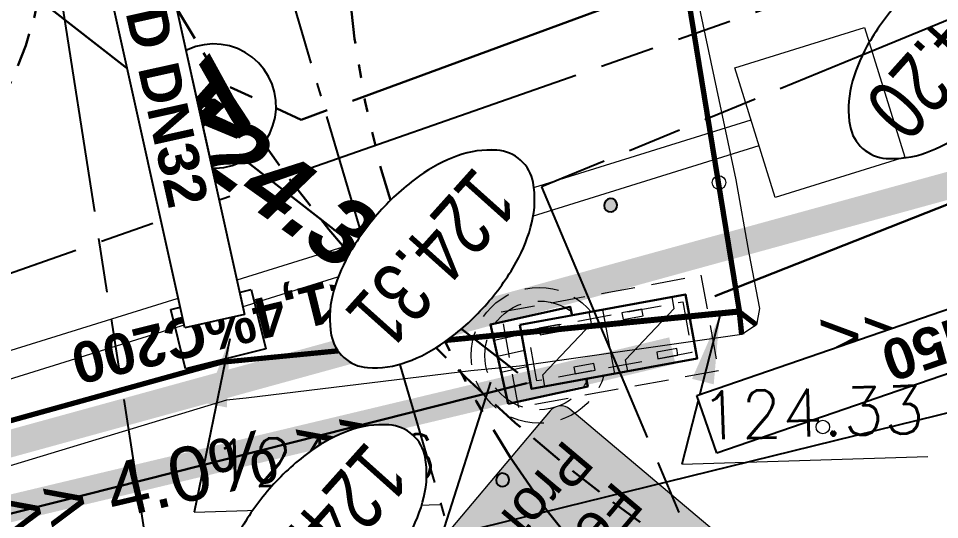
# Model space of a CAD drawing. Header units: metres. Extents: x -2858 to 512, y -1995 to 1252.
# Drawn here: x -1159.58 to -1152.8, y -905.89 to -902.2 of the extents above; entities that cross this region are included whole.
import ezdxf
from ezdxf import colors
from ezdxf.entities.mleader import LeaderData, LeaderLine
from ezdxf.enums import TextEntityAlignment as Align
from ezdxf.lldxf.tags import DXFTag
from ezdxf.math import Vec2, Vec3

# ---------------------------------------------------------------- set-up
doc = ezdxf.new("R2010")
doc.units = ezdxf.units.M
doc.header["$PDMODE"] = 33
doc.header["$PDSIZE"] = 0.1
for name, pattern in [('AEP-2', [3.9, 2.5, -0.2, 0.4, -0.2, 0.4, -0.2]), ('AEP-3', [3.3, 2.5, -0.2, 0.4, -0.2]), ('CACHE', [0.375, 0.25, -0.125]), ('CACHEX1', [0.375, 0.25, -0.125]), ('ECL-1', [1.51, 1.2, -0.155, 0, -0.155]), ('ECL-3', [1.82, 1.2, -0.155, 0, -0.155, 0, -0.155, 0, -0.155]), ('EU-200', [2.85, 2.5, -0.35])]:
    doc.linetypes.add(name, pattern=pattern)
for name, color, linetype, lineweight, true_color in [('03-HCH-15x40-10cm', 7, 'Continuous', 0, 0xb196e4), ('Ass - EP - Textes - Regards', 5, 'Continuous', 0, 0x0000ff), ('Ass - EU - Regards', 1, 'Continuous', 0, 0xff0000), ('Ass - EU - Réseau', 1, 'Continuous', 0, 0xff0000), ('Ass - EU - Textes - Regards', 1, 'Continuous', 0, 0xff0000), ('Surface Projet - Textes - Altitudes', 7, 'Continuous', 0, 0x333399), ('Surface PROJET VOIRIE - Cotations - Cotation Points', 7, 'Continuous', 0, 0xc02000), ('Surface PROJET VOIRIE - Entrées en terre talus', 5, 'Continuous', 0, 0x0000ff), ("Surface PROJET VOIRIE - Réseaux d'écoulement", 7, 'Ligne écoulement', 70, 0x33cccc), ('Surface PROJET VOIRIE - Surfaces projet', 7, 'Continuous', 0, 0x333399), ('Surface PROJET VOIRIE - Textes - Altitudes', 7, 'Continuous', 0, 0x333399), ('Surface PROJET VOIRIE - Textes - Pente des côtés', 7, 'Continuous', 0, 0x333399), ('TERRAIN APRES TERR BAT - Points', 7, 'Continuous', 0, 0x808000), ('VRD - Surface Voiries', 7, 'Continuous', 0, 0x616161)]:
    doc.layers.add(name, color=color, linetype=linetype, lineweight=lineweight, true_color=true_color)
for name, color, linetype in [('04-NIV-COT', 1, 'Continuous'), ('05.2-EP-TXT', 5, 'Continuous'), ('06-EU-TXT', 24, 'Continuous'), ('07-AEP-RES', 94, 'AEP-2'), ('07-AEP-TXT', 94, 'Continuous'), ('09-BT-RES', 1, 'BT3X150'), ('10-ECL-TPC63x1', 32, 'ECL-1'), ('11-TEL-TXT', 6, 'Continuous')]:
    doc.layers.add(name, color=color, linetype=linetype)
for name, color, linetype, lineweight in [('04-NIV-MSQ', 255, 'Continuous', 0), ('05.1-EP-RGD', 5, 'Continuous', 30), ('05.2-EP-400PVC', 5, 'Continuous', 30), ('06-EU-200PVC', 24, 'EU-200', 30), ('07-AEP-BRT', 94, 'AEP-3', 30), ('10-ECL-U1000R2V+TPC63', 32, 'ECL-3', 30), ('11-TEL-PVC28X2', 6, 'CACHE', 30), ('11-TEL-PVC45X3', 6, 'Continuous', 30), ('11-TEL-RGD', 6, 'Continuous', 30)]:
    doc.layers.add(name, color=color, linetype=linetype, lineweight=lineweight)
doc.layers.add('05.2-EP-PAR', color=5, linetype='CACHE', lineweight=0, plot=False)
doc.layers.add('11-TEL-PAR', color=6, linetype='CACHEX1', lineweight=0, plot=False)
doc.styles.add('Altitude Surfaces projet', font='arialbi.ttf', dxfattribs={"height": 0.5})
doc.styles.add('ARIAL', font='arial.ttf')
doc.styles.add('ARIAL GRAS', font='arialbd.ttf')
doc.styles.add('Cotation', font='romans.shx')
doc.styles.add('CoteHor.3', font='arial.ttf', dxfattribs={"height": 0.0017})
doc.styles.add('Couches géologiques', font='arial.ttf', dxfattribs={"height": 0.3})
doc.styles.add('Mensura_Standard', font='arial.ttf', dxfattribs={"height": 1})
doc.styles.add('Pente Surfaces projet', font='arial.ttf', dxfattribs={"height": 0.4})
doc.styles.get("Standard").update_dxf_attribs({"font": 'arial.ttf'})
doc.linetypes.add('BT3X150', pattern='A,1.5,-0.05,[133,ltypeshp.shx,S=0.05,R=0,X=-0.05,Y=0],-0.05,1.5,-0.15,0.4,-0.15,0.4,-0.15', length=4.35)
tags = doc.linetypes.add('Ligne écoulement', pattern='A,5,[">",Mensura_Standard,S=2,R=0,X=0,Y=-1],0', length=5).pattern_tags.tags
tags[13:14] = [DXFTag(74, 4), DXFTag(75, 0), DXFTag(340, '0'), DXFTag(46, 0.0), DXFTag(50, 0.0), DXFTag(44, 0.0), DXFTag(45, 0.0)]
doc.dimstyles.get("Standard").update_dxf_attribs({"dimtxt": 0.18, "dimasz": 0.18, "dimexe": 0.18, "dimexo": 0.0625, "dimgap": 0.09, "dimtad": 0, "dimtih": 1, "dimtoh": 1, "dimdec": 4, "dimzin": 0, "dimdsep": 46, "dimtxsty": 'Standard', "dimcen": 0.09, "dimadec": 0, "dimazin": 0, "dimtfac": 1, "dimtdec": 4, "dimtofl": 0, "dimtmove": 0, "dimatfit": 3, "dimfxl": 1, "dimtolj": 1, "dimtzin": 0, "dimarcsym": 0})

# ---------------------------------------------------------------- blocks, each defined once
blk = doc.blocks.new('EP-RAG800')
at = {"color": 255, "lineweight": 0}
blk.add_wipeout([(-0.3, 0.3), (0.3, 0.3), (0.3, -0.3), (-0.3, -0.3)], dxfattribs=at)
blk.add_lwpolyline([(-0.3, 0.3), (0.3, 0.3), (0.3, -0.3), (-0.3, -0.3)], close=True)
at = {"lineweight": 9, "flags": 128}
for points in [[(-0.18, 0.3), (-0.18, -0.3)], [(-0.06, 0.3), (-0.06, -0.3)], [(0.06, 0.3), (0.06, -0.3)], [(0.18, 0.3), (0.18, -0.3)]]:
    blk.add_lwpolyline(points, dxfattribs=at)
at = {"layer": '05.2-EP-PAR'}
for radius in [0.5, 0.4]:
    blk.add_circle((0, 0), radius, dxfattribs=at)
blk = doc.blocks.new('TXT-REPERE')
at = {"color": 254, "lineweight": 0, "true_color": 0xffffc1}
blk.add_wipeout([(0, 0.4), (-0.0545, 0.3963), (-0.1079, 0.3852), (-0.1594, 0.3669), (-0.2078, 0.3418), (-0.2524, 0.3103), (-0.2923, 0.273), (-0.3268, 0.2307), (-0.3552, 0.184), (-0.3769, 0.134), (-0.3916, 0.0814), (-0.3991, 0.0273), (-0.3991, -0.0273), (-0.3916, -0.0814), (-0.3769, -0.134), (-0.3552, -0.184), (-0.3268, -0.2307), (-0.2923, -0.273), (-0.2524, -0.3103), (-0.2078, -0.3418), (-0.1594, -0.3669), (-0.1079, -0.3852), (-0.0545, -0.3963), (0, -0.4), (0.0545, -0.3963), (0.1079, -0.3852), (0.1594, -0.3669), (0.2078, -0.3418), (0.2524, -0.3103), (0.2923, -0.273), (0.3268, -0.2307), (0.3552, -0.184), (0.3769, -0.134), (0.3916, -0.0814), (0.3991, -0.0273), (0.3991, 0.0273), (0.3916, 0.0814), (0.3769, 0.134), (0.3552, 0.184), (0.3268, 0.2307), (0.2923, 0.273), (0.2524, 0.3103), (0.2078, 0.3418), (0.1594, 0.3669), (0.1079, 0.3852), (0.0545, 0.3963)], dxfattribs=at)
at = {"color": 254, "true_color": 0xffffc1, "flags": 128}
blk.add_lwpolyline([(0, 0.4), (-0.0545, 0.3963), (-0.1079, 0.3852), (-0.1594, 0.3669), (-0.2078, 0.3418), (-0.2524, 0.3103), (-0.2923, 0.273), (-0.3268, 0.2307), (-0.3552, 0.184), (-0.3769, 0.134), (-0.3916, 0.0814), (-0.3991, 0.0273), (-0.3991, -0.0273), (-0.3916, -0.0814), (-0.3769, -0.134), (-0.3552, -0.184), (-0.3268, -0.2307), (-0.2923, -0.273), (-0.2524, -0.3103), (-0.2078, -0.3418), (-0.1594, -0.3669), (-0.1079, -0.3852), (-0.0545, -0.3963), (0, -0.4), (0.0545, -0.3963), (0.1079, -0.3852), (0.1594, -0.3669), (0.2078, -0.3418), (0.2524, -0.3103), (0.2923, -0.273), (0.3268, -0.2307), (0.3552, -0.184), (0.3769, -0.134), (0.3916, -0.0814), (0.3991, -0.0273), (0.3991, 0.0273), (0.3916, 0.0814), (0.3769, 0.134), (0.3552, 0.184), (0.3268, 0.2307), (0.2923, 0.273), (0.2524, 0.3103), (0.2078, 0.3418), (0.1594, 0.3669), (0.1079, 0.3852), (0.0545, 0.3963)], close=True, dxfattribs=at)
at = {"color": 254, "true_color": 0xffffc1, "style": 'ARIAL GRAS'}
blk.add_attdef('X', text='', height=0.5, rotation=360, dxfattribs=at).set_placement((0, 0), align=Align.MIDDLE_CENTER)
blk = doc.blocks.new('TEL-L2C')
at = {"color": 255}
blk.add_wipeout([(-0.62, 0.24), (0.62, 0.24), (0.62, -0.24), (-0.62, -0.24)], dxfattribs=at)
blk.add_lwpolyline([(-0.62, 0.24), (0.62, 0.24), (0.62, -0.24), (-0.62, -0.24)], close=True)
at = {"lineweight": 9, "flags": 128}
for points in [[(-0.52, -0.24), (-0.52, -0.1535), (-0.1, 0.1535), (-0.1, 0.24)], [(0, 0.24), (0, -0.24)], [(0.1, -0.24), (0.1, -0.1535), (0.52, 0.1535), (0.52, 0.24)]]:
    blk.add_lwpolyline(points, dxfattribs=at)
at = {"lineweight": 9}
for points in [[(-0.485, 0.19), (-0.485, 0.14), (-0.335, 0.14), (-0.335, 0.19)], [(0.135, 0.19), (0.135, 0.14), (0.285, 0.14), (0.285, 0.19)], [(-0.135, -0.19), (-0.135, -0.14), (-0.285, -0.14), (-0.285, -0.19)], [(0.485, -0.19), (0.485, -0.14), (0.335, -0.14), (0.335, -0.19)]]:
    blk.add_lwpolyline(points, close=True, dxfattribs=at)
at = {"layer": '11-TEL-PAR'}
for points in [[(-0.7375, 0.3575), (0.7575, 0.3575), (0.7575, -0.3575), (-0.7375, -0.3575)], [(-0.57, 0.19), (0.59, 0.19), (0.59, -0.19), (-0.57, -0.19)]]:
    blk.add_lwpolyline(points, close=True, dxfattribs=at)
blk = doc.blocks.new('_None')
blk = doc.blocks.new('NIV-HG')
h = blk.add_hatch(color=256)
edge = h.paths.add_edge_path()
edge.add_arc((0.1, -0.1), 0.0187, 180, 360)
edge.add_arc((0.1, -0.1), 0.0187, 0, 180)
blk.add_lwpolyline([(0.0812, -0.1, 1), (0.1187, -0.1, 1)], format="xyb", close=True)
at = {"layer": '04-NIV-MSQ', "flags": 128}
blk.add_lwpolyline([(0.175, -0.375), (0.1811, -0.3387), (0.1985, -0.3063), (0.2379, -0.2654), (0.2848, -0.2336), (0.3404, -0.2087), (0.3988, -0.1915), (0.4739, -0.1791), (0.55, -0.175), (0.6261, -0.1791), (0.7012, -0.1915), (0.7596, -0.2087), (0.8152, -0.2336), (0.8621, -0.2654), (0.9015, -0.3063), (0.9189, -0.3387), (0.925, -0.375), (0.9189, -0.4113), (0.9015, -0.4437), (0.8621, -0.4846), (0.8152, -0.5164), (0.7596, -0.5413), (0.7012, -0.5585), (0.6261, -0.5709), (0.55, -0.575), (0.4739, -0.5709), (0.3988, -0.5585), (0.3404, -0.5413), (0.2848, -0.5164), (0.2379, -0.4846), (0.1985, -0.4437), (0.1811, -0.4113)], close=True, dxfattribs=at)
blk.add_wipeout([(0.175, -0.375), (0.1811, -0.3387), (0.1985, -0.3063), (0.2379, -0.2654), (0.2848, -0.2336), (0.3404, -0.2087), (0.3988, -0.1915), (0.4739, -0.1791), (0.55, -0.175), (0.6261, -0.1791), (0.7012, -0.1915), (0.7596, -0.2087), (0.8152, -0.2336), (0.8621, -0.2654), (0.9015, -0.3063), (0.9189, -0.3387), (0.925, -0.375), (0.9189, -0.4113), (0.9015, -0.4437), (0.8621, -0.4846), (0.8152, -0.5164), (0.7596, -0.5413), (0.7012, -0.5585), (0.6261, -0.5709), (0.55, -0.575), (0.4739, -0.5709), (0.3988, -0.5585), (0.3404, -0.5413), (0.2848, -0.5164), (0.2379, -0.4846), (0.1985, -0.4437), (0.1811, -0.4113)]).dxf.layer = '04-NIV-MSQ'
blk.add_lwpolyline([(0.175, -0.375, 0.166601), (0.1985, -0.4437, 0.105514), (0.2848, -0.5164, 0.068239), (0.3988, -0.5585, 0.054409), (0.55, -0.575, 0.054409), (0.7012, -0.5585, 0.068239), (0.8152, -0.5164, 0.105514), (0.9015, -0.4437, 0.166601), (0.925, -0.375, 0.166601), (0.9015, -0.3063, 0.105514), (0.8152, -0.2336, 0.068239), (0.7012, -0.1915, 0.054409), (0.55, -0.175, 0.054409), (0.3988, -0.1915, 0.068239), (0.2848, -0.2336, 0.105514), (0.1985, -0.3063, 0.166601)], format="xyb", close=True)
at = {"style": 'ARIAL', "width": 0.75}
blk.add_attdef('COTE', text='', height=0.175, dxfattribs=at).set_placement((0.55, -0.375), align=Align.MIDDLE_CENTER)
blk = doc.blocks.new('MENSURA_LEADER42', base_point=(-1110.5316, -926.4574))
at = {"layer": 'Surface PROJET VOIRIE - Cotations - Cotation Points'}
blk.add_line((-1110.5316, -926.4574), (-1108.7208, -926.4574), dxfattribs=at)
at = {"layer": 'Surface PROJET VOIRIE - Cotations - Cotation Points', "style": 'Cotation'}
blk.add_text('124.33', height=0.35, dxfattribs=at).set_placement((-1110.3857, -925.9324), align=Align.TOP_LEFT)
blk = doc.blocks.new('MENSURA_LEADER43', base_point=(-1114.1316, -926.7026))
at = {"layer": 'Surface PROJET VOIRIE - Cotations - Cotation Points'}
blk.add_line((-1114.1316, -926.7026), (-1112.3209, -926.7026), dxfattribs=at)
at = {"layer": 'Surface PROJET VOIRIE - Cotations - Cotation Points', "style": 'Cotation'}
blk.add_text('124.46', height=0.35, dxfattribs=at).set_placement((-1113.9858, -926.1776), align=Align.TOP_LEFT)
blk = doc.blocks.new('MENSURA_LEADER296', base_point=(-1107.0699, -925.753))
at = {"layer": 'Ass - EU - Textes - Regards', "true_color": 0xffffff}
h = blk.add_hatch(color=7, dxfattribs=at)
edge = h.paths.add_edge_path(flags=0)
edge.add_arc((-1108.7528, -927.7862), 0.1024, 138.16176, 228.16176)
edge.add_line((-1108.8211, -927.8625), (-1107.7854, -928.7898))
edge.add_arc((-1107.7171, -928.7135), 0.1024, 228.16176, 318.16176)
edge.add_line((-1107.6408, -928.7818), (-1105.9499, -926.8932))
edge.add_arc((-1106.0262, -926.8249), 0.1024, 318.16176, 408.16176)
edge.add_line((-1105.9579, -926.7486), (-1106.9936, -925.8213))
edge.add_arc((-1107.0619, -925.8976), 0.1024, 48.16176, 138.16176)
edge.add_line((-1107.1382, -925.8293), (-1108.8291, -927.7179))
at = {"layer": 'Ass - EU - Textes - Regards', "color": 1, "true_color": 0xff0000, "flags": 128}
blk.add_lwpolyline([(-1108.8291, -927.7179), (-1108.8291, -927.7179, 0.414214), (-1108.8211, -927.8625), (-1107.7854, -928.7898), (-1107.7854, -928.7898, 0.414214), (-1107.6408, -928.7818), (-1105.9499, -926.8932), (-1105.9499, -926.8932, 0.414214), (-1105.9579, -926.7486), (-1106.9936, -925.8213), (-1106.9936, -925.8213, 0.414214), (-1107.1382, -925.8293)], format="xyb", close=True, dxfattribs=at)
at = {"layer": 'Ass - EU - Textes - Regards', "color": 1, "true_color": 0xff0000, "style": 'Couches géologiques'}
for s, p in [('Prof : 0.74m', (-1106.8133, -926.231)), ('Fe : 123.65', (-1106.4594, -926.5478)), ('T : 124.39', (-1106.1055, -926.8647))]:
    blk.add_text(s, height=0.3, rotation=228.16176, dxfattribs=at).set_placement(p, align=Align.TOP_LEFT)
blk = doc.blocks.new('Default_SymbolReg')
at = {"color": 7, "linetype": 'Continuous', "lineweight": 0, "flags": 128}
blk.add_lwpolyline([(-0.5, -0.5), (-0.5, 0.5), (0.5, 0.5), (0.5, -0.5), (-0.5, -0.5)], dxfattribs=at)
blk = doc.blocks.new('PENTE')
at = {"layer": 'Surface PROJET VOIRIE - Textes - Pente des côtés', "color": 24, "true_color": 0x993300, "style": 'Pente Surfaces projet'}
for rotation, p in [(139.58123, (3021.4781, -582.3073)), (149.53725, (3026.5965, -585.7092))]:
    blk.add_text('>> 4.0% >>', height=0.4, rotation=rotation, dxfattribs=at).set_placement(p, align=Align.MIDDLE_CENTER)
blk = doc.blocks.new('ALTI')
at = {"layer": 'Surface PROJET VOIRIE - Textes - Altitudes', "color": 24, "true_color": 0x993300, "style": 'Altitude Surfaces projet'}
blk.add_text('124.31', height=0.5, rotation=96.4328, dxfattribs=at).set_placement((3553.2695, -876.4555), align=Align.MIDDLE_LEFT)
blk = doc.blocks.new('ASSAI')
at = {"layer": 'Ass - EP - Textes - Regards', "true_color": 0xffffff}
h = blk.add_hatch(color=7, dxfattribs=at)
edge = h.paths.add_edge_path(flags=0)
edge.add_arc((1241.3729, -318.4055), 0.1024, 271.72681, 361.72681)
edge.add_line((1241.4752, -318.4024), (1241.4333, -317.0129))
edge.add_arc((1241.331, -317.0159), 0.1024, 361.72681, 451.72681)
edge.add_line((1241.3279, -316.9136), (1238.7941, -316.99))
edge.add_arc((1238.7972, -317.0923), 0.1024, 451.72681, 541.72681)
edge.add_line((1238.6948, -317.0954), (1238.7367, -318.4849))
edge.add_arc((1238.8391, -318.4819), 0.1024, 181.72681, 271.72681)
edge.add_line((1238.8422, -318.5842), (1241.3759, -318.5078))
at = {"layer": 'Ass - EP - Textes - Regards', "color": 5, "true_color": 0x0000ff, "flags": 128}
blk.add_lwpolyline([(1241.3759, -318.5078), (1241.3759, -318.5078, 0.414214), (1241.4752, -318.4024), (1241.4333, -317.0129), (1241.4333, -317.0129, 0.414214), (1241.3279, -316.9136), (1238.7941, -316.99), (1238.7941, -316.99, 0.414214), (1238.6948, -317.0954), (1238.7367, -318.4849), (1238.7367, -318.4849, 0.414214), (1238.8422, -318.5842)], format="xyb", close=True, dxfattribs=at)
at = {"layer": 'Ass - EU - Réseau', "flags": 128}
for points in [[(1243.8171, -323.1946), (1236.3626, -318.7409)], [(1243.7234, -323.3716), (1236.26, -318.9126)]]:
    blk.add_lwpolyline(points, dxfattribs=at)
at = {"layer": 'Surface PROJET VOIRIE - Entrées en terre talus', "flags": 128}
blk.add_lwpolyline([(1235.5688, -320.1994), (1236.664, -318.7017), (1237.0016, -318.2688), (1237.2541, -317.9385), (1237.358, -317.8768), (1237.4826, -317.9088), (1238.7488, -318.9722), (1239.0135, -319.2165), (1240.2662, -320.3142), (1240.3749, -320.4118), (1245.0662, -323.2637), (1245.8345, -323.7532), (1247.3848, -324.8978)], dxfattribs=at)
at = {"layer": "Surface PROJET VOIRIE - Réseaux d'écoulement", "flags": 128}
for points in [[(1237.358, -317.8768), (1237.3695, -318.0317)], [(1237.4826, -317.9088), (1237.3695, -318.0317)], [(1247.2337, -325.1421), (1240.1929, -320.6293), (1237.3695, -318.0317), (1237.3642, -318.0382), (1234.5901, -321.4749), (1234.386, -321.7277), (1233.8003, -322.4078), (1233.6627, -322.5782), (1233.6551, -322.587)], [(1240.1929, -320.6293), (1237.3682, -318.0412), (1237.3642, -318.0382)]]:
    blk.add_lwpolyline(points, dxfattribs=at)
at = {"layer": 'Surface PROJET VOIRIE - Surfaces projet', "flags": 128}
blk.add_lwpolyline([(1292.5216, -315.1478), (1289.6612, -321.1247), (1289.4599, -321.1208), (1288.6921, -322.7984), (1284.2281, -330.3428), (1283.2858, -331.4959), (1281.6258, -333.0287), (1279.9253, -333.8925), (1278.3927, -334.2637), (1276.0807, -334.2579), (1268.7012, -333.294), (1262.8882, -332.4021), (1258.6563, -331.3444), (1257.0939, -330.7989), (1251.8949, -327.7748), (1247.2337, -325.1421), (1240.1929, -320.6293), (1237.3695, -318.0317), (1232.5534, -323.998), (1236.4486, -324.8289), (1243.4732, -329.2611), (1243.5637, -330.5642), (1239.0492, -327.7556), (1235.0638, -333.6862)], dxfattribs=at)
at = {"layer": 'TERRAIN APRES TERR BAT - Points'}
for p in [(1237.5927, -317.0096), (1236.762, -318.7793)]:
    blk.add_point(p, dxfattribs=at)
at = {"layer": 'Ass - EU - Regards', "rotation": 149.1442567203709}
blk.add_blockref('Default_SymbolReg', (1235.8821, -318.5704), dxfattribs=at)
at = {"layer": 'Ass - EU - Textes - Regards', "rotation": 133.5650505867652}
blk.add_blockref('MENSURA_LEADER296', (1235.5918, -315.5777), dxfattribs=at)
at = {"layer": 'Surface PROJET VOIRIE - Cotations - Cotation Points', "rotation": 133.5650505867652}
for name, p in [('MENSURA_LEADER42', (1238.4879, -317.6006)), ('MENSURA_LEADER43', (1241.1466, -320.0402))]:
    blk.add_blockref(name, p, dxfattribs=at)
at = {"layer": 'Ass - EP - Textes - Regards', "color": 5, "true_color": 0x0000ff, "style": 'Couches géologiques'}
for s, p in [('Fe : 123.67', (1238.895, -317.5972)), ('Prof : .0.78m', (1238.9093, -318.072))]:
    blk.add_text(s, height=0.3, rotation=1.72681, dxfattribs=at).set_placement(p, align=Align.TOP_LEFT)
at = {"layer": 'Surface PROJET VOIRIE - Textes - Altitudes', "color": 105, "true_color": 0x339966, "style": 'CoteHor.3'}
for s, p in [('124.47', (1237.3583, -317.8765)), ('124.48', (1237.4829, -317.9085)), ('124.46', (1237.2544, -317.9382)), ('124.45', (1237.0019, -318.2685)), ('124.44', (1236.6643, -318.7014)), ('124.62', (1238.7491, -318.9719)), ('124.63', (1239.0138, -319.2163)), ('124.74', (1240.2665, -320.3139)), ('124.75', (1240.3752, -320.4115))]:
    blk.add_text(s, height=0.0017, rotation=133.56505, dxfattribs=at).set_placement(p, align=Align.TOP_LEFT)
at = {"layer": 'Surface PROJET VOIRIE - Textes - Altitudes', "color": 24, "true_color": 0x993300, "style": 'CoteHor.3'}
for s, rotation, p in [('124.31', 94.23735, (1237.3703, -318.042)), ('124.47', 52.36379, (1240.1866, -320.6374))]:
    blk.add_text(s, height=0.0017, rotation=rotation, dxfattribs=at).set_placement(p, align=Align.MIDDLE_LEFT)
at = {"layer": 'Ass - EP - Textes - Regards', "linetype": 'Continuous', "lineweight": 0}
blk.add_leader([(1238.9792, -319.0516), (1240.1091, -318.546)], dimstyle='Standard', override={"dimasz": 0, "dimldrblk": 'None'}, dxfattribs=at)
at = {"layer": 'Surface PROJET VOIRIE - Cotations - Cotation Points', "linetype": 'Continuous', "lineweight": 0}
for points in [[(1237.4891, -318.1216), (1238.4879, -317.6006)], [(1240.021, -320.6959), (1241.1466, -320.0402)]]:
    blk.add_leader(points, dimstyle='Standard', override={"dimasz": 0.5}, dxfattribs=at)

msp = doc.modelspace()

# ---------------------------------------------------------------- linework, layer by layer
at = {"layer": '06-EU-200PVC', "const_width": 0.2, "flags": 128}
msp.add_lwpolyline([(-1146.5691, -909.4085), (-1151.0659, -902.9671), (-1160.5375, -905.5725), (-1180.4519, -912.3876), (-1185.207, -916.6183), (-1191.976, -922.7997), (-1194.7251, -926.6964), (-1187.4901, -948.357), (-1184.5006, -966.6981), (-1181.4193, -976.1643), (-1171.5852, -993.3029), (-1187.4583, -1005.2426)], dxfattribs=at)

# ---------------------------------------------------------------- next in the draw order: block references
at = {"layer": '05.1-EP-RGD', "rotation": 102.490179170086}
msp.add_blockref('EP-RAG800', (-1155.7502, -904.6768), dxfattribs=at)

# ---------------------------------------------------------------- next in the draw order: linework, layer by layer
at = {"layer": '05.2-EP-400PVC', "flags": 128}
msp.add_lwpolyline([(-1164.8123, -897.8635), (-1155.9061, -904.8047)], dxfattribs=at)
at = {"layer": '07-AEP-RES', "flags": 128}
msp.add_lwpolyline([(-1151.7977, -901.3272), (-1179.4855, -911.0195), (-1191.2589, -921.577), (-1195.2834, -926.4706), (-1195.1807, -927.894), (-1196.2274, -928.1645)], dxfattribs=at)
at = {"layer": '09-BT-RES', "flags": 128}
msp.add_lwpolyline([(-1150.7141, -906.4435, 0.212428), (-1152.049, -904.9303), (-1179.1024, -911.5846, -0.052006), (-1182.7044, -914.9622, 0.060964), (-1193.2433, -924.4886, 0.194531), (-1193.9476, -925.5379, 0.236401), (-1189.0546, -940.923, 0.001492)], format="xyb", dxfattribs=at)

# ---------------------------------------------------------------- next in the draw order: block references
at = {"layer": '07-AEP-TXT'}
ref = msp.add_blockref('TXT-REPERE', (-1158.1432, -902.8414), dxfattribs=dict(at, xscale=1.143054507877886, yscale=1.143054507877886, zscale=1.143054507877886, rotation=228.1617603435354))
ref.add_attrib('X', 'A', dxfattribs={"layer": '0', "height": 0.5715, "rotation": 228.16176, "style": 'ARIAL GRAS'}).set_placement((-1158.1432, -902.8414), align=Align.MIDDLE_CENTER)
at = {"layer": '11-TEL-RGD', "rotation": 10.3991831357565}
msp.add_blockref('TEL-L2C', (-1155.2394, -904.5755), dxfattribs=at)

# ---------------------------------------------------------------- next in the draw order: linework, layer by layer
at = {"layer": '07-AEP-BRT', "flags": 128}
msp.add_lwpolyline([(-1151.6796, -900.7988), (-1157.5021, -902.9417), (-1158.0236, -902.7031)], dxfattribs=at)
at = {"layer": '11-TEL-PVC45X3', "flags": 128}
msp.add_lwpolyline([(-1155.8395, -904.8811), (-1179.6558, -910.9039), (-1193.5758, -924.285), (-1193.752, -925.9014), (-1193.8075, -926.8226), (-1193.2458, -929.8109), (-1186.6227, -949.4518), (-1186.642, -949.9437), (-1185.1728, -959.7835), (-1182.499, -973.0997), (-1182.2132, -974.0682), (-1175.7067, -985.2723)], dxfattribs=at)

# ---------------------------------------------------------------- next in the draw order: block references
at = {"layer": '04-NIV-COT', "xscale": 2.600000000000001, "yscale": 2.600000000000001, "zscale": 2.600000000000001, "rotation": 228.1617603435354}
msp.add_blockref('NIV-HG', (-1151.0388, -902.0114), dxfattribs=at).add_auto_attribs({'COTE': '124.20'})

# ---------------------------------------------------------------- next in the draw order: leaders
at = {"layer": '11-TEL-TXT'}
ml = msp.add_multileader_mtext('Standard', dxfattribs=at)
ml.set_content('Chambre de tirage mise en place sur réseau public existant 3PVC%%C42/45', color=256, style='ARIAL GRAS')
ml.set_leader_properties()
ml.set_arrow_properties(name='NONE')
ml.build(insert=Vec2(0, 0))
ml.multileader.update_dxf_attribs({"arrow_head_size": 0.5, "scale": 0.125})
ctx = ml.context
ctx.base_point, ctx.scale, ctx.char_height, ctx.arrow_head_size, ctx.landing_gap_size, ctx.plane_origin, ctx.plane_x_axis, ctx.plane_y_axis = Vec3(-1147.6426, -915.2318), 0.125, 0.5, 0.5, 0.25, Vec3(-1148.4387, -916.6419), Vec3(-0.66703, -0.745031), Vec3(0.745031, -0.66703)
notes = []
notes.append((ctx, [(1, (1, 1, 0), (-1147.2389, -914.7809), (-0.66703, -0.745031), 0.6052, [(0, [(-1147.8228, -905.2835)], 0, [])])]))
ctx.mtext.insert, ctx.mtext.text_direction, ctx.mtext.line_spacing_factor, ctx.mtext.flow_direction = Vec3(-1147.5683, -915.6338), Vec3(-0.66703, -0.745031), 0.9, 5
ctx.mtext.has_bg_fill, ctx.mtext.bg_color, ctx.mtext.bg_scale_factor, ctx.mtext.bg_transparency, ctx.mtext.use_window_bg_color = 1, -1023410125, 1.25, 0, 0
for ctx, leaders in notes:
    for number, flags, end, landing, length, lines in leaders:
        leader = LeaderData()
        leader.index, (leader.has_last_leader_line, leader.has_dogleg_vector, leader.attachment_direction) = number, flags
        leader.last_leader_point, leader.dogleg_vector, leader.dogleg_length = Vec3(end), Vec3(landing), length
        for number, points, colour, breaks in lines:
            line = LeaderLine()
            line.index, line.vertices, line.color, line.breaks = number, Vec3.list(points), colors.encode_raw_color(colour), breaks
            leader.lines.append(line)
        ctx.leaders.append(leader)

# ---------------------------------------------------------------- next in the draw order: linework, layer by layer
at = {"layer": '03-HCH-15x40-10cm', "const_width": 0.2, "flags": 128}
msp.add_lwpolyline([(-1154.7696, -904.6415), (-1168.5545, -907.9294), (-1169.3488, -904.8465)], dxfattribs=at)
at = {"layer": '11-TEL-PVC28X2', "color": 255, "flags": 128}
msp.add_lwpolyline([(-1162.7484, -878.2796), (-1162.3891, -880.7647, -0.026575), (-1162.2113, -883.7772), (-1161.665, -889.8678), (-1160.5113, -894.4876), (-1159.4197, -899.8588, 0.166339), (-1154.7475, -906.0872, 4.150241)], format="xyb", dxfattribs=at)
at = {"layer": '11-TEL-PVC45X3', "flags": 128}
msp.add_lwpolyline([(-1154.4574, -904.2419), (-1148.2456, -901.789), (-1147.1773, -909.0737)], dxfattribs=at)

# ---------------------------------------------------------------- next in the draw order: block references
at = {"layer": '04-NIV-COT', "xscale": 2.600000000000001, "yscale": 2.600000000000001, "zscale": 2.600000000000001, "rotation": 228.1617603435354}
msp.add_blockref('NIV-HG', (-1151.7427, -906.5324), dxfattribs=at).add_auto_attribs({'COTE': 'muret'})

# ---------------------------------------------------------------- next in the draw order: texts
at = {"layer": '06-EU-TXT', "insert": (-1158.1195, -904.4512), "char_height": 0.3, "attachment_point": 5, "rotation": 193.91098, "style": 'ARIAL GRAS', "bg_fill": 19, "box_fill_scale": 1.25, "bg_fill_color": 256, "bg_fill_transparency": 0}
msp.add_mtext_dynamic_manual_height_columns('<1,4%%%C200', width=0.459396, gutter_width=7.5, heights=[0], dxfattribs=at)

# ---------------------------------------------------------------- next in the draw order: linework, layer by layer
at = {"layer": '11-TEL-PVC28X2', "color": 0, "flags": 128}
msp.add_lwpolyline([(-1159.6737, -898.9646), (-1159.4028, -901.2094, -0.37262), (-1161.3559, -904.1059), (-1179.5879, -910.28), (-1193.6075, -923.5216), (-1195.0354, -927.3596), (-1189.1655, -944.2581), (-1187.6012, -949.7616), (-1184.9081, -965.7263), (-1183.7045, -971.7664), (-1179.9024, -980.3362), (-1175.0823, -988.0936), (-1165.2242, -999.8894), (-1153.2417, -990.9045)], format="xyb", dxfattribs=at)

# ---------------------------------------------------------------- next in the draw order: leaders
at = {"layer": 'VRD - Surface Voiries', "color": 0, "linetype": 'ByBlock', "ltscale": 2}
ml = msp.add_multileader_mtext('Standard', dxfattribs=at)
ml.set_content('{\\fVerdana|b0|i0|c0|p34;\\LVOIRIE PRINCIPALE\\PDOUBLE FLUX DE CIRCULATION\\PVELOS PIETONS}')
ml.set_leader_properties()
ml.build(insert=Vec2(0, 0))
ml.multileader.update_dxf_attribs({"has_text_frame": 1, "text_right_attachment_type": 6, "dogleg_length": 0.36, "arrow_head_size": 1.04})
ctx = ml.context
ctx.base_point, ctx.char_height, ctx.arrow_head_size, ctx.landing_gap_size, ctx.plane_origin, ctx.plane_x_axis, ctx.plane_y_axis = Vec3(-1157.3752, -895.2374), 0.48, 1.04, 0.32, Vec3(-1106.5394, -856.0083), Vec3(-0.634365, -0.773033), Vec3(0.773033, -0.634365)
ctx.right_attachment, ctx.text_align_type = 6, 2
notes = []
notes.append((ctx, [(1, (1, 1, 0), (-1164.9473, -904.0107), (0.634365, 0.773033), 0.36, [(0, [(-1169.1435, -904.2585)], 0, [])])]))
ctx.mtext.insert, ctx.mtext.text_direction, ctx.mtext.rotation, ctx.mtext.alignment, ctx.mtext.flow_direction = Vec3(-1164.0706, -903.8504), Vec3(-0.634365, -0.773033), 0.043028, 3, 5
ctx.mtext.has_bg_fill, ctx.mtext.bg_color, ctx.mtext.bg_scale_factor, ctx.mtext.bg_transparency, ctx.mtext.use_window_bg_color = 1, -1027028792, 1.5, 0, 1
for ctx, leaders in notes:
    for number, flags, end, landing, length, lines in leaders:
        leader = LeaderData()
        leader.index, (leader.has_last_leader_line, leader.has_dogleg_vector, leader.attachment_direction) = number, flags
        leader.last_leader_point, leader.dogleg_vector, leader.dogleg_length = Vec3(end), Vec3(landing), length
        for number, points, colour, breaks in lines:
            line = LeaderLine()
            line.index, line.vertices, line.color, line.breaks = number, Vec3.list(points), colors.encode_raw_color(colour), breaks
            leader.lines.append(line)
        ctx.leaders.append(leader)

# ---------------------------------------------------------------- next in the draw order: linework, layer by layer
at = {"layer": '10-ECL-TPC63x1', "color": 9, "true_color": 0xd19cc7, "flags": 128}
msp.add_lwpolyline([(-1172.9877, -890.1843), (-1172.7536, -878.2523), (-1160.9363, -890.621), (-1156.2395, -906.565)], dxfattribs=at)
at = {"layer": '10-ECL-U1000R2V+TPC63', "flags": 128}
msp.add_lwpolyline([(-1155.3887, -906.1992, -0.258348), (-1156.8252, -899.0507)], format="xyb", dxfattribs=at)

# ---------------------------------------------------------------- next in the draw order: block references
at = {"layer": '05.2-EP-TXT', "rotation": 228.1617603435354}
msp.add_blockref('ASSAI', (-91.9684, -194.614), dxfattribs=at)

# ---------------------------------------------------------------- next in the draw order: linework, layer by layer
at = {"layer": '07-AEP-RES', "color": 4, "flags": 128}
msp.add_lwpolyline([(-1158.4195, -907.4713), (-1161.0409, -890.6845), (-1159.5722, -889.1869), (-1161.616, -874.2488), (-1177.6446, -879.3833), (-1180.5724, -881.1781), (-1180.9632, -885.6038), (-1175.7433, -904.5015), (-1200.7402, -925.8024), (-1203.4568, -927.9624), (-1197.1134, -933.8657)], dxfattribs=at)

# ---------------------------------------------------------------- next in the draw order: block references
at = {"layer": 'Surface Projet - Textes - Altitudes', "rotation": 228.1617603435354}
msp.add_blockref('ALTI', (1864.6589, 1159.8136), dxfattribs=at)
at = {"layer": 'Surface PROJET VOIRIE - Textes - Pente des côtés', "rotation": 223.6617603435353}
msp.add_blockref('PENTE', (1435.5899, 760.2993), dxfattribs=at)

# ---------------------------------------------------------------- next in the draw order: block references
at = {"layer": '04-NIV-COT', "xscale": 2.600000000000001, "yscale": 2.600000000000001, "zscale": 2.600000000000001, "rotation": 228.1617603435354}
msp.add_blockref('NIV-HG', (-1154.8566, -903.5514), dxfattribs=at).add_auto_attribs({'COTE': '124.31'})

# ---------------------------------------------------------------- next in the draw order: texts
at = {"layer": '07-AEP-TXT', "color": 4, "insert": (-1158.6941, -901.9272), "char_height": 0.3, "attachment_point": 5, "rotation": 282.49547, "style": 'ARIAL GRAS', "bg_fill": 19, "box_fill_scale": 1.25, "bg_fill_color": 256, "bg_fill_transparency": 0}
msp.add_mtext_dynamic_manual_height_columns('ARR PEHD DN32', width=4.966278, gutter_width=7.5, heights=[0], dxfattribs=at)

# ---------------------------------------------------------------- next in the draw order: linework, layer by layer
at = {"layer": '07-AEP-RES', "flags": 128}
msp.add_lwpolyline([(-1151.6641, -901.7635), (-1155.7316, -903.4368), (-1153.731, -908.1855)], dxfattribs=at)

# ---------------------------------------------------------------- next in the draw order: block references
at = {"layer": '04-NIV-COT', "xscale": 2.600000000000001, "yscale": 2.600000000000001, "zscale": 2.600000000000001, "rotation": 228.1617603435354}
msp.add_blockref('NIV-HG', (-1155.6516, -905.5736), dxfattribs=at).add_auto_attribs({'COTE': '124.48'})

# ---------------------------------------------------------------- next in the draw order: texts
at = {"layer": '07-AEP-TXT', "insert": (-1152.0966, -904.3495), "char_height": 0.3, "attachment_point": 5, "rotation": 198.99341, "style": 'ARIAL GRAS', "bg_fill": 19, "box_fill_scale": 1.25, "bg_fill_color": 256, "bg_fill_transparency": 0}
msp.add_mtext_dynamic_manual_height_columns('PEHD DN50', width=4.966278, gutter_width=7.5, heights=[0], dxfattribs=at)

doc.saveas('drawing.dxf')
